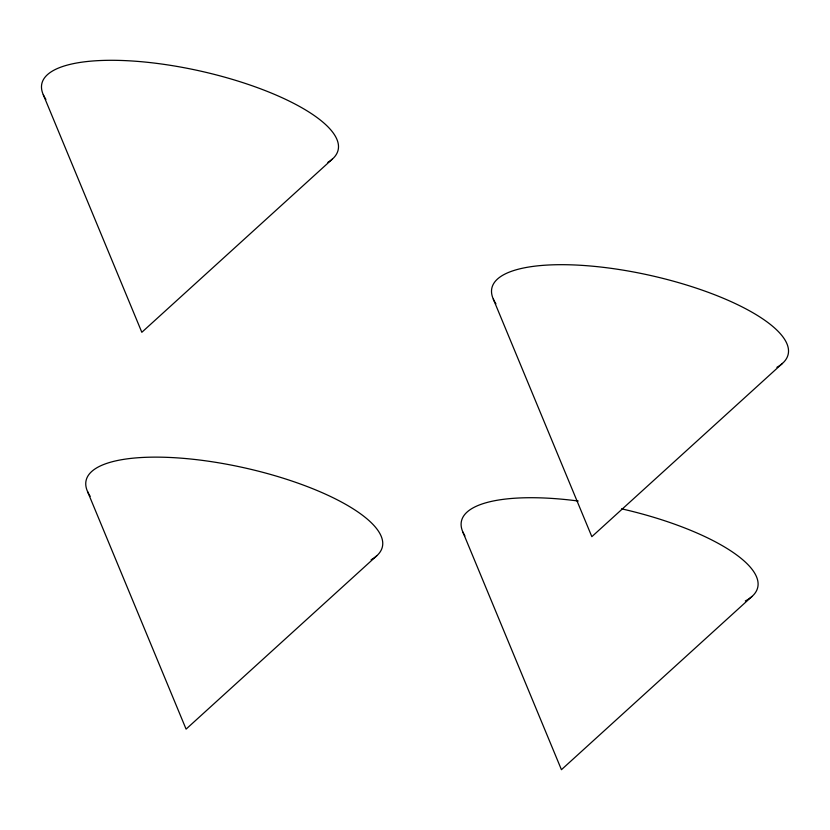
<?xml version="1.0" encoding="UTF-8"?>
<svg xmlns="http://www.w3.org/2000/svg" width="830" height="830" viewBox="0 0 830 830"><rect width="100%" height="100%" fill="white"/><g stroke="black" fill="none" stroke-linecap="round" stroke-linejoin="round"><path stroke-width="1.25" d="M332.436 159.018L141.826 332.291L43.285 94.703M376.696 555.841L186.086 729.114L87.544 491.526M782.451 363.395L591.842 536.668L493.3 299.08M752.042 596.417L561.433 769.69L462.891 532.103M748.1 599.333L749.812 598.212M745.309 600.951L747.249 599.903M495.935 303.801A151.797 46.905 12.6 0 1 651.394 275.664A151.797 46.905 12.6 0 1 776.901 367.317M45.909 99.424A151.797 46.905 12.6 0 1 200.051 70.986A151.797 46.905 12.6 0 1 327.881 162.348M90.169 496.247A151.797 46.905 12.6 0 1 245.628 468.11A151.797 46.905 12.6 0 1 371.135 559.762M621.577 508.821A151.797 46.905 12.6 0 1 750.247 597.89M464.904 535.869A151.797 46.905 12.6 0 1 578.23 501.03"/></g></svg>
